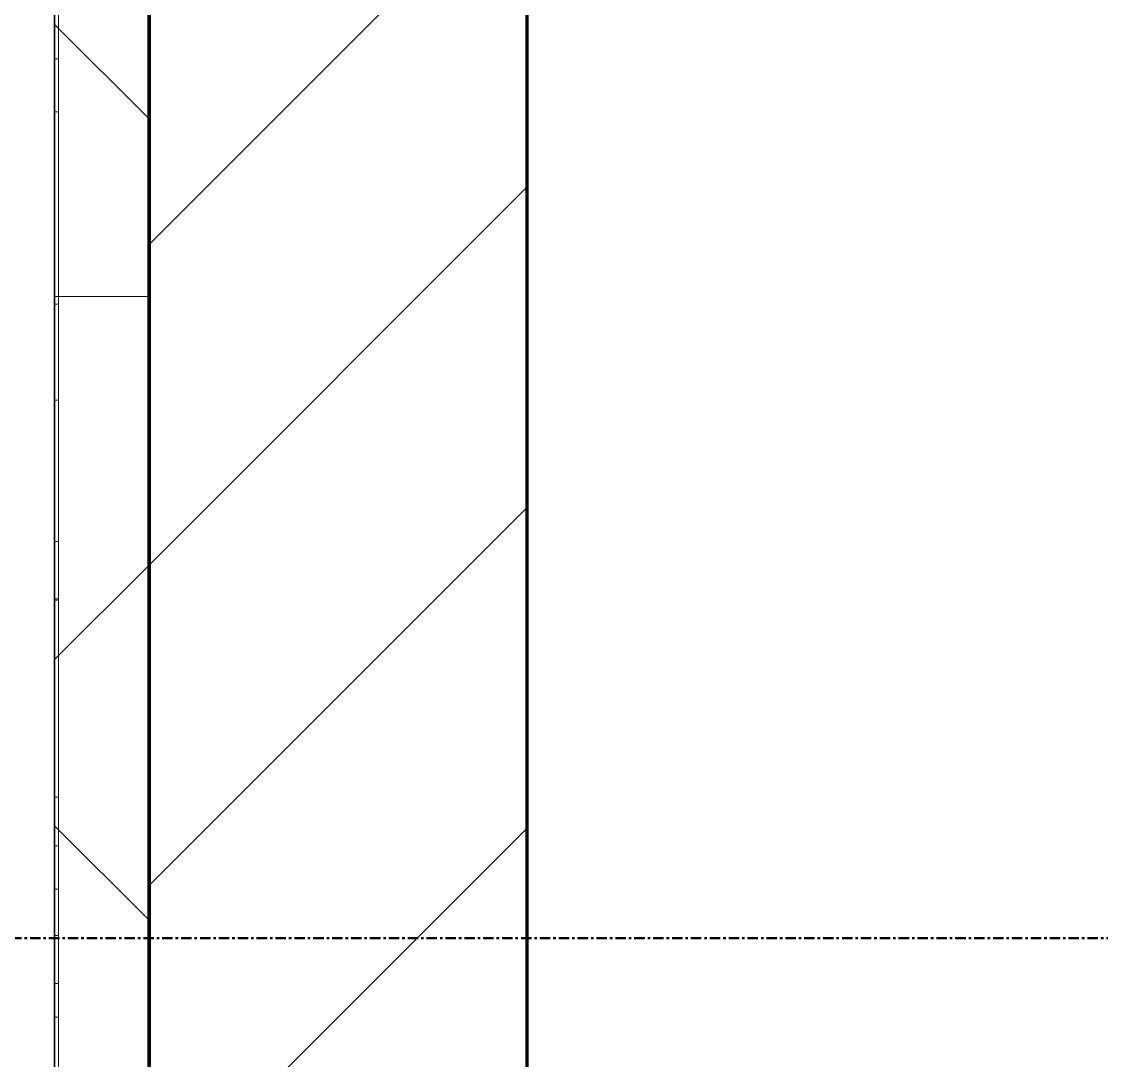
# Model space of a CAD drawing. Header units: millimetres. Extents: x -920231 to -841213, y -17301 to 22361.
# Drawn here: x -850835 to -850263, y -1653 to -1103 of the extents above; entities that cross this region are included whole.
import ezdxf

# ---------------------------------------------------------------- set-up
doc = ezdxf.new("R2010")
doc.units = ezdxf.units.MM
doc.linetypes.add('DPA_Grid _ Level 100', pattern=[10, 5.5, -1.6, 1.3, -1.6])
for name, color, linetype, lineweight in [('A-GLAZ-CURT', 2, 'Continuous', 9), ('A-WALL', 5, 'Continuous', 35), ('A-WALL-FNSH', 2, 'Continuous', 35), ('A-WALL-PATT', 1, 'Continuous', 35), ('G-ANNO-SECL', 3, 'Continuous', 9)]:
    doc.layers.add(name, color=color, linetype=linetype, lineweight=lineweight)

# ---------------------------------------------------------------- blocks, each defined once
blk = doc.blocks.new('PPLS-PP19_Custom Tile Pattern - Custom Tile Pattern-V68-4230-01 ENLARGED MULTI-PURPOSE LEVEL - REFLECTED CEILING PLAN - SHEET 1')
at = {"layer": 'A-GLAZ-CURT'}
for p, q in [((-108.4, 0), (-81.66, 0)), ((-81.66, 0), (-81.66, -2)), ((-63.81, 0), (-38.36, 0)), ((-63.81, -2), (-63.81, 0)), ((-38.36, 0), (-38.36, -2)), ((-13.88, 0), (9.01, 0)), ((-13.88, -2), (-13.88, 0)), ((9.01, 0), (9.01, -2)), ((34.85, 0), (139.22, 0)), ((34.85, -2), (34.85, 0)), ((139.22, 0), (139.22, -2)), ((139.77, 0), (139.77, -2)), ((170.29, 0), (245.04, 0)), ((170.29, -2), (170.29, 0)), ((195.99, 0), (213.31, 0)), ((213.31, 0), (195.99, 0)), ((230.06, 0), (300, 0)), ((245.04, 0), (245.04, -2)), ((295.8, 0), (300, 0)), ((295.8, -2), (295.8, 0)), ((300, 0), (300, -2)), ((-300, -2), (300, -2)), ((-81.66, -2), (-108.4, -2)), ((-38.36, -2), (-63.81, -2)), ((9.01, -2), (-13.88, -2)), ((139.22, -2), (34.85, -2)), ((245.04, -2), (170.29, -2)), ((300, -2), (295.8, -2)), ((300, -2), (300, -50)), ((300, -50), (-300, -50))]:
    blk.add_line(p, q, dxfattribs=at)
for points, knots in [([(-150.34, 0), (-150.07, 0), (-147.75, 0), (-142.6, 0), (-127.26, 0), (-110.86, 0), (-102.11, 0), (-98.22, 0)], [-4948.728362, -4948.728362, -4948.728362, -4948.728362, -4883.323924, -4440.880425, -4054.690705, -3793.097032, -3587.828063, -3587.828063, -3587.828063, -3587.828063]), ([(-97.64, 0), (-101.47, 0), (-115.77, 0), (-130.52, 0), (-147.74, 0), (-149.07, 0)], [-7204.631604, -7204.631604, -7204.631604, -7204.631604, -7004.680444, -6449.282163, -6277.220794, -6277.220794, -6277.220794, -6277.220794]), ([(-97.64, 0), (-99.18, 0), (-108.48, 0), (-122.65, 0), (-139.03, 0), (-146.11, 0), (-146.95, 0)], [-1460.770261, -1460.770261, -1460.770261, -1460.770261, -1374.161226, -945.742622, -741.901385, -489.130243, -489.130243, -489.130243, -489.130243]), ([(-134.24, 0), (-133.42, 0), (-130.43, 0), (-118.51, 0), (-104.46, 0), (-97.82, 0)], [-7671.276312, -7671.276312, -7671.276312, -7671.276312, -7293.749979, -6839.55839, -6366.70534, -6366.70534, -6366.70534, -6366.70534]), ([(-126.5, 0), (-122.44, 0), (-112.5, 0), (-103.26, 0), (-98.5, 0)], [-5231.017328, -5231.017328, -5231.017328, -5231.017328, -4994.692869, -4732.825202, -4732.825202, -4732.825202, -4732.825202]), ([(-125.15, 0), (-124.93, 0), (-121.96, 0), (-113.01, 0), (-98.9, 0), (-85.29, 0), (-71.67, 0), (-65.93, 0), (-65.07, 0)], [-3362.7396, -3362.7396, -3362.7396, -3362.7396, -3342.215224, -3074.362186, -2902.289527, -2605.247022, -2322.099534, -2241.8264, -2241.8264, -2241.8264, -2241.8264]), ([(-36.33, 0), (-36.43, 0), (-37.27, 0), (-45.02, 0), (-46.13, 0), (-60.59, 0), (-81.23, 0), (-99.51, 0), (-114.02, 0), (-117.28, 0), (-118.78, 0)], [-1855.773136, -1855.773136, -1855.773136, -1855.773136, -1810.870157, -1672.078046, -1405.135169, -1060.00838, -740.068933, -229.489605, -116.330425, 0, 0, 0, 0]), ([(-98.53, 0), (-102.4, 0), (-110.85, 0), (-116.79, 0), (-117.66, 0)], [-1777.878914, -1777.878914, -1777.878914, -1777.878914, -1433.981041, -969.752135, -969.752135, -969.752135, -969.752135]), ([(-115.82, 0), (-114.96, 0), (-110.41, 0), (-96.78, 0), (-71.33, 0), (-44.05, 0), (-21.91, 0), (-14.58, 0)], [-5724.064692, -5724.064692, -5724.064692, -5724.064692, -5430.283136, -5103.229623, -4799.173296, -4065.652676, -3669.876354, -3669.876354, -3669.876354, -3669.876354]), ([(9.32, 0), (9.08, 0), (7.65, 0), (2.57, 0), (-12.23, 0), (-25.64, 0), (-40, 0), (-56.24, 0), (-75.59, 0), (-94, 0), (-112.01, 0), (-114.94, 0), (-115.63, 0)], [-2922.926651, -2922.926651, -2922.926651, -2922.926651, -2882.788014, -2720.818881, -2518.50168, -2125.455881, -1792.521578, -1466.981642, -1208.454564, -789.402658, -501.969187, -243.577221, -243.577221, -243.577221, -243.577221]), ([(-63.81, 0), (-70.01, 0), (-81.75, 0), (-93.24, 0), (-97.66, 0)], [-2747.631049, -2747.631049, -2747.631049, -2747.631049, -2193.204658, -1803.552719, -1803.552719, -1803.552719, -1803.552719]), ([(-97.65, 0), (-94.32, 0), (-86.02, 0), (-75.26, 0), (-68.41, 0), (-65.12, 0), (-63.63, 0)], [-3577.727719, -3577.727719, -3577.727719, -3577.727719, -3402.597032, -3144.956779, -3050.982048, -2969.237017, -2969.237017, -2969.237017, -2969.237017]), ([(-97.64, 0), (-95.88, 0), (-89.98, 0), (-84.96, 0), (-81.66, 0)], [-6362.216012, -6362.216012, -6362.216012, -6362.216012, -6236.997189, -5931.848349, -5931.848349, -5931.848349, -5931.848349]), ([(-97.64, 0), (-94.46, 0), (-81.74, 0), (-63.44, 0), (-54.4, 0), (-48.53, 0), (-30.79, 0), (-22.93, 0), (-15.39, 0)], [-4717.068562, -4717.068562, -4717.068562, -4717.068562, -4542.524482, -4008.285538, -3689.699207, -3546.54457, -3315.260113, -2864.387349, -2864.387349, -2864.387349, -2864.387349]), ([(-26.75, 0), (-27.82, 0), (-36.18, 0), (-53.55, 0), (-74.94, 0), (-91.74, 0), (-97.5, 0)], [-8718.362214, -8718.362214, -8718.362214, -8718.362214, -8532.293389, -8073.216054, -7508.296369, -7207.17943, -7207.17943, -7207.17943, -7207.17943]), ([(-63.96, 0), (-64.13, 0), (-72.5, 0), (-80.63, 0), (-86.16, 0)], [-2171.769325, -2171.769325, -2171.769325, -2171.769325, -2007.031671, -1681.3698, -1681.3698, -1681.3698, -1681.3698]), ([(-29.03, 0), (-33.97, 0), (-43.74, 0), (-56.37, 0), (-71.66, 0), (-77.83, 0), (-82.66, 0), (-83.28, 0), (-83.28, 0)], [-2680.714891, -2680.714891, -2680.714891, -2680.714891, -2413.671296, -2161.752162, -2006.592567, -1646.621388, -1424.436217, -1393.971743, -1393.971743, -1393.971743, -1393.971743]), ([(-83.28, 0), (-83.28, 0), (-82.91, 0), (-76.14, 0), (-62.97, 0), (-48.14, 0), (-36.49, 0), (-33.57, 0), (-29.94, 0), (-28.57, 0)], [-1393.4169, -1393.4169, -1393.4169, -1393.4169, -1353.722004, -1274.333717, -1073.56893, -651.549973, -296.515819, -83.513472, 0, 0, 0, 0]), ([(-15.15, 0), (-28.08, 0), (-48.44, 0), (-65.35, 0), (-66.28, 0), (-66.31, 0)], [-3676.013281, -3676.013281, -3676.013281, -3676.013281, -2981.410125, -2542.574734, -2526.906796, -2526.906796, -2526.906796, -2526.906796]), ([(-65.47, 0), (-65.27, 0), (-62.78, 0), (-55.26, 0), (-43.47, 0), (-38.36, 0)], [-2362.748727, -2362.748727, -2362.748727, -2362.748727, -2315.303971, -1809.437387, -1213.642243, -1213.642243, -1213.642243, -1213.642243]), ([(-63.63, 0), (-61.49, 0), (-57.39, 0), (-54.49, 0), (-45.2, 0), (-40.79, 0), (-40.46, 0), (-40.44, 0)], [-2969.237017, -2969.237017, -2969.237017, -2969.237017, -2851.217951, -2734.127174, -2474.780881, -2410.990208, -2350.645972, -2350.645972, -2350.645972, -2350.645972]), ([(-51.83, 0), (-51.83, 0), (-51.78, 0), (-47.4, 0), (-46.01, 0), (-40.22, 0), (-36.78, 0)], [-632.814994, -632.814994, -632.814994, -632.814994, -627.965721, -508.377888, -260.442412, 0, 0, 0, 0]), ([(-14.61, 0), (-16.91, 0), (-23.75, 0), (-32.81, 0), (-44.85, 0), (-51.43, 0), (-51.79, 0)], [-1412.575535, -1412.575535, -1412.575535, -1412.575535, -1290.787923, -1039.307308, -819.71621, -644.910881, -644.910881, -644.910881, -644.910881]), ([(-36.78, 0), (-32.43, 0), (-19.22, 0), (8.83, 0), (43.36, 0), (70.92, 0), (82.12, 0), (83.66, 0)], [-6191.144455, -6191.144455, -6191.144455, -6191.144455, -5862.463379, -5340.621928, -4573.028122, -4094.177415, -3869.465285, -3869.465285, -3869.465285, -3869.465285]), ([(-36.29, 0), (-36.29, 0), (-34.66, 0), (-28.88, 0), (-26.95, 0), (-26.54, 0)], [-9150.272121, -9150.272121, -9150.272121, -9150.272121, -9057.163041, -8919.836787, -8834.607043, -8834.607043, -8834.607043, -8834.607043]), ([(30.82, 0), (29.27, 0), (20.14, 0), (3.54, 0), (-16.58, 0), (-34.76, 0), (-36.04, 0)], [-10462.034656, -10462.034656, -10462.034656, -10462.034656, -10363.088938, -9884.23066, -9424.652049, -9182.880979, -9182.880979, -9182.880979, -9182.880979]), ([(-33.34, 0), (-33.34, 0), (-32.93, 0), (-31.16, 0), (-30.52, 0)], [-2415.024266, -2415.024266, -2415.024266, -2415.024266, -2357.633367, -2323.618664, -2323.618664, -2323.618664, -2323.618664]), ([(70.61, 0), (66.16, 0), (55.8, 0), (39.61, 0), (24.74, 0), (2.64, 0), (-17.84, 0), (-30.57, 0), (-31.82, 0), (-32, 0)], [-4647.237329, -4647.237329, -4647.237329, -4647.237329, -4326.416877, -4098.545751, -3766.694881, -3333.063701, -2994.501669, -2698.150104, -2614.070998, -2614.070998, -2614.070998, -2614.070998]), ([(-30.61, 0), (-29.53, 0), (-23.35, 0), (-15.75, 0), (-15.19, 0)], [-54150.414002, -54150.414002, -54150.414002, -54150.414002, -53749.15266, -53717.791567, -53717.791567, -53717.791567, -53717.791567]), ([(-15.24, 0), (-16.29, 0), (-19.41, 0), (-26.26, 0), (-29.97, 0), (-30.54, 0)], [-55015.658871, -55015.658871, -55015.658871, -55015.658871, -54789.006179, -54461.685999, -54258.56961, -54258.56961, -54258.56961, -54258.56961]), ([(-30.52, 0), (-27.11, 0), (-22.67, 0), (-17.4, 0), (-15.34, 0)], [-2323.618664, -2323.618664, -2323.618664, -2323.618664, -2142.497158, -2033.166331, -2033.166331, -2033.166331, -2033.166331]), ([(8.33, 0), (8.19, 0), (7.18, 0), (0.32, 0), (-13.89, 0), (-24.92, 0), (-29.03, 0)], [-3574.286521, -3574.286521, -3574.286521, -3574.286521, -3526.962355, -3285.499107, -2903.012179, -2680.714891, -2680.714891, -2680.714891, -2680.714891]), ([(-28.57, 0), (-26.93, 0), (-20.29, 0), (-11.45, 0), (2.08, 0), (13.15, 0), (21.24, 0), (24.62, 0), (24.72, 0), (24.72, 0)], [-5361.429781, -5361.429781, -5361.429781, -5361.429781, -5261.36855, -5050.479954, -4785.90057, -4596.498881, -4445.288762, -4384.376941, -4376.041937, -4376.041937, -4376.041937, -4376.041937]), ([(-14.77, 0), (-12.05, 0), (8.02, 0), (42.82, 0), (88.72, 0), (120.63, 0), (138.28, 0), (138.53, 0)], [-459.387246, -459.387246, -459.387246, -459.387246, -429.606584, -390.253598, -346.313304, -291.370682, -290.5735, -290.5735, -290.5735, -290.5735]), ([(-14.63, 0), (-7.63, 0), (8.72, 0), (15.02, 0), (22.91, 0), (31, 0), (39.04, 0), (51.19, 0), (58.74, 0), (61.34, 0), (61.45, 0)], [-2849.536566, -2849.536566, -2849.536566, -2849.536566, -2439.246196, -2084.094819, -1956.422387, -1818.904206, -1645.594513, -1443.202566, -1228.752106, -1120.932285, -1120.932285, -1120.932285, -1120.932285]), ([(-14.61, 0), (-8.85, 0), (7.85, 0), (22.06, 0), (37.44, 0), (45.92, 0), (57.76, 0), (63.5, 0), (68.36, 0), (68.43, 0)], [-2020.196263, -2020.196263, -2020.196263, -2020.196263, -1716.209403, -1206.526904, -1089.329421, -901.315459, -753.071572, -495.328968, -491.431263, -491.431263, -491.431263, -491.431263]), ([(31.18, 0), (25.97, 0), (11.99, 0), (-3.48, 0), (-13.49, 0), (-14.6, 0)], [-4496.803627, -4496.803627, -4496.803627, -4496.803627, -4222.080604, -3745.412743, -3686.015025, -3686.015025, -3686.015025, -3686.015025]), ([(76.63, 0), (74.8, 0), (67.65, 0), (53.52, 0), (37, 0), (24.07, 0), (12.82, 0), (-0.43, 0), (-10.49, 0), (-14.25, 0)], [-3095.572228, -3095.572228, -3095.572228, -3095.572228, -2950.589685, -2634.532728, -2313.748533, -2106.613311, -1925.670641, -1617.263037, -1418.803938, -1418.803938, -1418.803938, -1418.803938]), ([(-13.68, 0), (-12.5, 0), (-5.77, 0), (4.23, 0), (9.64, 0), (10.14, 0), (10.18, 0)], [-3653.658314, -3653.658314, -3653.658314, -3653.658314, -3589.737505, -3285.047089, -3066.359526, -3044.715262, -3044.715262, -3044.715262, -3044.715262]), ([(103.09, 0), (101.08, 0), (86.31, 0), (63.34, 0), (35.84, 0), (18.55, 0), (11.55, 0), (9.01, 0)], [-375.435014, -375.435014, -375.435014, -375.435014, -369.147452, -330.153101, -307.516438, -285.83788, -269.307637, -269.307637, -269.307637, -269.307637]), ([(24.69, 0), (24.54, 0), (20.99, 0), (15.48, 0), (10.8, 0), (9.63, 0)], [-4368.572414, -4368.572414, -4368.572414, -4368.572414, -4306.476363, -4080.000647, -3772.857994, -3772.857994, -3772.857994, -3772.857994]), ([(18.16, 0), (19.15, 0), (24.25, 0), (25.66, 0), (26.12, 0)], [-5700.113719, -5700.113719, -5700.113719, -5700.113719, -5554.232259, -5302.431367, -5302.431367, -5302.431367, -5302.431367]), ([(114.39, 0), (114.2, 0), (112.08, 0), (105.42, 0), (92.38, 0), (85.59, 0), (74.4, 0), (62.26, 0), (51.85, 0), (43.81, 0), (29.53, 0), (20.67, 0), (18.85, 0), (18.16, 0)], [-8148.58938, -8148.58938, -8148.58938, -8148.58938, -8105.191388, -7723.759874, -7531.75727, -7135.649961, -6924.452779, -6738.82075, -6548.303034, -6314.283804, -6135.05769, -5972.647715, -5832.674503, -5832.674503, -5832.674503, -5832.674503]), ([(27.44, 0), (27.9, 0), (29.54, 0), (38.07, 0), (53.39, 0), (71.67, 0), (84.83, 0), (86.01, 0), (92.51, 0), (94.33, 0)], [-5037.309798, -5037.309798, -5037.309798, -5037.309798, -4887.603822, -4705.298446, -4353.683244, -3960.84581, -3759.045785, -3336.541051, -2783.776468, -2783.776468, -2783.776468, -2783.776468]), ([(53.18, 0), (53.06, 0), (52.22, 0), (44.99, 0), (36.46, 0), (30.82, 0)], [-622.740158, -622.740158, -622.740158, -622.740158, -566.066452, -360.610861, 0, 0, 0, 0]), ([(136.44, 0), (121.66, 0), (86.93, 0), (51.16, 0), (31.18, 0)], [-106.750556, -106.750556, -106.750556, -106.750556, -59.610984, 0, 0, 0, 0]), ([(34.85, 0), (38.34, 0), (49.01, 0), (60.56, 0), (67.45, 0)], [-133.562983, -133.562983, -133.562983, -133.562983, -118.513713, -98.208076, -98.208076, -98.208076, -98.208076]), ([(151.53, 0), (148.45, 0), (136.5, 0), (109.77, 0), (76.86, 0), (57.82, 0), (46.51, 0), (41.18, 0), (36.02, 0), (35.54, 0), (35.54, 0)], [-481.89147, -481.89147, -481.89147, -481.89147, -458.593899, -401.860199, -357.622665, -341.267687, -334.000314, -326.15566, -319.318397, -317.489778, -317.489778, -317.489778, -317.489778]), ([(36.29, 0), (37.77, 0), (48.82, 0), (57.87, 0), (65.28, 0), (67.8, 0)], [-314.598523, -314.598523, -314.598523, -314.598523, -305.899624, -287.17622, -277.699086, -277.699086, -277.699086, -277.699086]), ([(61.47, 0), (61.47, 0), (61.21, 0), (54.61, 0), (53.71, 0), (53.56, 0)], [-1113.311073, -1113.311073, -1113.311073, -1113.311073, -1096.402191, -891.204116, -747.28819, -747.28819, -747.28819, -747.28819]), ([(68.45, 0), (75.73, 0), (98.09, 0), (124.45, 0), (132.42, 0), (134.6, 0)], [-276.874056, -276.874056, -276.874056, -276.874056, -249.500363, -194.761443, -152.241002, -152.241002, -152.241002, -152.241002]), ([(68.45, 0), (79.84, 0), (100.74, 0), (116.36, 0), (128.82, 0), (129.02, 0), (129.02, 0)], [-97.222865, -97.222865, -97.222865, -97.222865, -63.759246, -39.050993, -35.895543, -35.445596, -35.445596, -35.445596, -35.445596]), ([(68.84, 0), (70.01, 0), (72.88, 0), (75.22, 0), (76.03, 0), (76.21, 0)], [-484.087222, -484.087222, -484.087222, -484.087222, -421.953223, -334.951786, -290.452333, -290.452333, -290.452333, -290.452333]), ([(76.22, 0), (75.58, 0), (73.64, 0), (71.05, 0), (70.61, 0)], [-193.634889, -193.634889, -193.634889, -193.634889, -31.537676, 0, 0, 0, 0]), ([(94.4, 0), (94.4, 0), (94.64, 0), (99.11, 0), (108.97, 0), (120.79, 0), (139.94, 0), (163.31, 0), (185.23, 0), (193.62, 0), (194.69, 0), (194.79, 0)], [-2348.345796, -2348.345796, -2348.345796, -2348.345796, -2310.419338, -2233.599744, -2052.234781, -1843.028543, -1530.39897, -1095.004608, -529.74427, -295.064701, -265.121568, -265.121568, -265.121568, -265.121568]), ([(129.02, 0), (129, 0), (124.41, 0), (122.35, 0), (114.96, 0), (108.04, 0), (103.09, 0)], [-35.354907, -35.354907, -35.354907, -35.354907, -31.430235, -22.807238, -15.488593, 0, 0, 0, 0]), ([(157.9, 0), (156.77, 0), (151.67, 0), (143.29, 0), (134.04, 0), (126.24, 0), (118.6, 0), (114.23, 0), (111.98, 0), (105.66, 0), (105.23, 0), (105.23, 0)], [-10292.955006, -10292.955006, -10292.955006, -10292.955006, -10098.273015, -9847.788484, -9677.714971, -9567.007022, -9453.21225, -9220.200448, -9012.77275, -8966.157302, -8929.495943, -8929.495943, -8929.495943, -8929.495943]), ([(105.26, 0), (105.52, 0), (111.01, 0), (112.65, 0), (113.59, 0)], [-8920.561005, -8920.561005, -8920.561005, -8920.561005, -8814.835624, -8577.462505, -8577.462505, -8577.462505, -8577.462505]), ([(168.37, 0), (167.68, 0), (164.05, 0), (158.46, 0), (152.49, 0)], [-543.375029, -543.375029, -543.375029, -543.375029, -530.793311, -484.335931, -484.335931, -484.335931, -484.335931]), ([(193.8, 0), (193.33, 0), (190.11, 0), (183.13, 0), (171, 0), (161.95, 0), (161.28, 0), (158.35, 0), (157.85, 0), (157.77, 0)], [-11665.349007, -11665.349007, -11665.349007, -11665.349007, -11565.880756, -11105.624034, -10839.086983, -10768.332124, -10666.779182, -10580.760289, -10550.278881, -10550.278881, -10550.278881, -10550.278881]), ([(300, 0), (286.53, 0), (254.22, 0), (207.11, 0), (177.41, 0), (159.34, 0), (158.33, 0), (158.3, 0)], [-285.253232, -285.253232, -285.253232, -285.253232, -244.693688, -187.987675, -143.776725, -129.632772, -123.352749, -123.352749, -123.352749, -123.352749]), ([(159.07, 0), (159.13, 0), (160.84, 0), (165.21, 0), (174.15, 0), (185.98, 0), (208.82, 0), (219.42, 0), (230.06, 0)], [-115.643202, -115.643202, -115.643202, -115.643202, -114.681583, -87.660824, -65.295536, -41.623857, -24.459831, 0, 0, 0, 0]), ([(215.22, 0), (214.62, 0), (210.55, 0), (203.98, 0), (187.54, 0), (175.3, 0), (169.49, 0)], [-203.825446, -203.825446, -203.825446, -203.825446, -198.527383, -184.406837, -162.427601, -142.916156, -142.916156, -142.916156, -142.916156]), ([(170.29, 0), (170.39, 0), (171.48, 0), (172.17, 0), (172.45, 0)], [-59.471458, -59.471458, -59.471458, -59.471458, -56.742688, -29.735729, -29.735729, -29.735729, -29.735729]), ([(172.07, 0), (177.66, 0), (187.87, 0), (201.08, 0), (207.47, 0), (213.96, 0), (215.11, 0)], [-255.364076, -255.364076, -255.364076, -255.364076, -237.955587, -223.92608, -215.862851, -208.75215, -208.75215, -208.75215, -208.75215]), ([(300, 0), (288.22, 0), (262, 0), (230.48, 0), (220, 0), (219.04, 0)], [-12528.858583, -12528.858583, -12528.858583, -12528.858583, -11905.454923, -11162.864862, -10859.773777, -10859.773777, -10859.773777, -10859.773777]), ([(219.84, 0), (220.8, 0), (227.72, 0), (240.28, 0), (245.04, 0)], [-10674.31991, -10674.31991, -10674.31991, -10674.31991, -10511.382485, -9932.504441, -9932.504441, -9932.504441, -9932.504441]), ([(284.78, 0), (284.83, 0), (285.23, 0), (287.47, 0), (293.59, 0), (297.76, 0), (300, 0)], [-4096.535135, -4096.535135, -4096.535135, -4096.535135, -4053.389046, -3959.664717, -3862.421465, -3746.95702, -3746.95702, -3746.95702, -3746.95702]), ([(295.8, 0), (294.18, 0), (290.94, 0), (286.68, 0), (285.79, 0)], [-4679.165325, -4679.165325, -4679.165325, -4679.165325, -4358.271401, -4213.061173, -4213.061173, -4213.061173, -4213.061173])]:
    blk.add_open_spline(points, degree=3, knots=knots, dxfattribs=at)
for points in [[(-86.16, 0), (-89.73, 0), (-93.35, 0), (-97.08, 0)], [(-39.84, 0), (-39.08, 0), (-38.11, 0), (-37.36, 0)], [(80.35, 0), (79.57, 0), (78.27, 0), (76.63, 0)], [(84.06, 0), (83.48, 0), (82.41, 0), (81.72, 0)], [(195.11, 0), (194.91, 0), (194.44, 0), (193.8, 0)]]:
    blk.add_open_spline(points, degree=3, dxfattribs=at)
blk = doc.blocks.new('PPLS-PP19_Custom Tile Pattern - Custom Tile Pattern-V69-4230-01 ENLARGED MULTI-PURPOSE LEVEL - REFLECTED CEILING PLAN - SHEET 1')
at = {"layer": 'A-GLAZ-CURT'}
for p, q in [((-300, 0), (-202.31, 0)), ((-300, -2), (-300, 0)), ((-293.07, 0), (-282.39, 0)), ((-282.39, 0), (-293.07, 0)), ((-281.82, 0), (-275.75, 0)), ((-275.75, 0), (-281.82, 0)), ((-222.32, 0), (-205, 0)), ((-205, 0), (-222.32, 0)), ((-202.31, 0), (-202.31, -2)), ((-174.21, 0), (-140.66, 0)), ((-174.21, -2), (-174.21, 0)), ((-300, -2), (300, -2)), ((-300, -50), (-300, -2)), ((-202.31, -2), (-300, -2)), ((-140.66, -2), (-174.21, -2)), ((300, -50), (-300, -50))]:
    blk.add_line(p, q, dxfattribs=at)
at = {"layer": 'A-GLAZ-CURT', "flags": 128}
for points in [[(-300, 0), (-291.7, 0), (-283.58, 0), (-275.62, 0), (-267.8, 0), (-260.12, 0), (-252.56, 0), (-245.12, 0), (-237.77, 0), (-230.5, 0), (-223.32, 0), (-216.2, 0), (-209.18, 0), (-202.31, 0)], [(-174.21, 0), (-178.96, 0), (-183.97, 0), (-189.27, 0), (-194.85, 0), (-200.68, 0), (-206.74, 0), (-213.02, 0), (-219.49, 0), (-226.14, 0), (-232.95, 0), (-239.91, 0), (-247.01, 0), (-254.25, 0), (-261.61, 0), (-269.09, 0), (-276.68, 0), (-284.36, 0), (-292.14, 0), (-300, 0)]]:
    blk.add_lwpolyline(points, dxfattribs=at)
at = {"layer": 'A-GLAZ-CURT'}
for points, knots in [([(-300, 0), (-284.65, 0), (-236.57, 0), (-184.21, 0), (-151.15, 0), (-140.66, 0)], [-5323.127839, -5323.127839, -5323.127839, -5323.127839, -4502.809032, -2700.551212, -1671.606487, -1671.606487, -1671.606487, -1671.606487]), ([(-199.73, 0), (-204.45, 0), (-229.83, 0), (-262.56, 0), (-294.48, 0), (-300, 0)], [-15460.349435, -15460.349435, -15460.349435, -15460.349435, -15131.813646, -13729.592194, -13439.944408, -13439.944408, -13439.944408, -13439.944408]), ([(-137.88, 0), (-140.56, 0), (-147.66, 0), (-147.69, 0), (-158.72, 0), (-174.02, 0), (-185.59, 0), (-209.77, 0), (-232.01, 0), (-255.22, 0), (-262.59, 0), (-264.9, 0), (-265.4, 0)], [-3187.727384, -3187.727384, -3187.727384, -3187.727384, -2919.378265, -2477.344047, -2237.412286, -2029.680487, -1755.085331, -1400.429864, -858.079193, -543.655514, -208.940337, 0, 0, 0, 0]), ([(-258.6, 0), (-257.91, 0), (-254.26, 0), (-241.25, 0), (-225.99, 0), (-213.1, 0), (-205.2, 0), (-201.08, 0), (-200.04, 0)], [-5722.54675, -5722.54675, -5722.54675, -5722.54675, -5657.471696, -5413.335975, -5017.494783, -4832.723979, -4666.091899, -4608.762483, -4608.762483, -4608.762483, -4608.762483]), ([(-133.82, 0), (-135.51, 0), (-137.8, 0), (-149.31, 0), (-162.01, 0), (-177.91, 0), (-199.46, 0), (-216.65, 0), (-231.26, 0), (-233.46, 0), (-234, 0)], [-2731.647847, -2731.647847, -2731.647847, -2731.647847, -2418.507304, -2308.929706, -2113.765672, -1763.376603, -1422.553702, -978.033455, -846.069444, -682.911962, -682.911962, -682.911962, -682.911962]), ([(-233.49, 0), (-233.44, 0), (-232.38, 0), (-230.74, 0), (-225.3, 0), (-223.63, 0)], [-455.274641, -455.274641, -455.274641, -455.274641, -440.605512, -119.536984, 0, 0, 0, 0]), ([(-223.63, 0), (-219.39, 0), (-206.17, 0), (-188.58, 0), (-169.02, 0), (-152.12, 0), (-136.84, 0), (-127.33, 0), (-124.19, 0), (-123.43, 0), (-123.28, 0)], [-5463.295695, -5463.295695, -5463.295695, -5463.295695, -5161.076232, -4739.070012, -4465.409639, -4149.119819, -3839.893365, -3647.167523, -3488.92562, -3439.852845, -3439.852845, -3439.852845, -3439.852845]), ([(-117.19, 0), (-122.81, 0), (-147.01, 0), (-175.41, 0), (-199.35, 0)], [-17673.173987, -17673.173987, -17673.173987, -17673.173987, -17136.203329, -15469.301554, -15469.301554, -15469.301554, -15469.301554]), ([(-199.34, 0), (-194.89, 0), (-184.61, 0), (-171.77, 0), (-158.7, 0), (-157.22, 0)], [-4596.041131, -4596.041131, -4596.041131, -4596.041131, -4349.945572, -4000.813434, -3840.635403, -3840.635403, -3840.635403, -3840.635403])]:
    blk.add_open_spline(points, degree=3, knots=knots, dxfattribs=at)

msp = doc.modelspace()

# ---------------------------------------------------------------- hatches: boundary and pattern name
at = {"layer": 'A-WALL-PATT', "lineweight": 9}
h = msp.add_hatch(dxfattribs=at)
h.set_pattern_fill('FP_3', color=256, style=0, pattern_type=2)
h.set_pattern_definition([(45, (0, 0), (-212.13203, 212.13203), []), (135, (0, 0), (-212.13203, -212.13203), [])])
h.paths.add_polyline_path([(-850767.37, -3125.94), (-850767.37, 4079.02), (-850817.37, 4079.02), (-850817.37, -3125.94)])
h = msp.add_hatch(dxfattribs=at)
h.set_pattern_fill('FP_2', color=256, style=0, pattern_type=2)
h.set_pattern_definition([(45, (0, 0), (-84.852814, 84.852814), [])])
h.paths.add_polyline_path([(-850567.37, -3175.94), (-850567.37, 4079.02), (-850767.37, 4079.02), (-850767.37, -3175.94)])

# ---------------------------------------------------------------- linework, layer by layer
at = {"layer": 'A-WALL', "color": 7, "lineweight": 70}
for p, q in [((-850767.37, -3125.94), (-850767.37, 4079.02)), ((-850767.37, 4079.02), (-850767.37, -3125.94)), ((-850567.37, 3879.02), (-850567.37, -3175.94))]:
    msp.add_line(p, q, dxfattribs=at)
at = {"layer": 'A-WALL-FNSH', "color": 250}
msp.add_line((-850817.37, -3125.94), (-850817.37, 4079.02), dxfattribs=at)
at = {"layer": 'G-ANNO-SECL', "linetype": 'DPA_Grid _ Level 100', "lineweight": 50}
msp.add_line((-918400.37, -1588.28), (-846031.71, -1588.28), dxfattribs=at)

# ---------------------------------------------------------------- block references
at = {"layer": 'A-GLAZ-CURT', "rotation": 90}
for name, p in [('PPLS-PP19_Custom Tile Pattern - Custom Tile Pattern-V69-4230-01 ENLARGED MULTI-PURPOSE LEVEL - REFLECTED CEILING PLAN - SHEET 1', (-850817.37, -948.45)), ('PPLS-PP19_Custom Tile Pattern - Custom Tile Pattern-V68-4230-01 ENLARGED MULTI-PURPOSE LEVEL - REFLECTED CEILING PLAN - SHEET 1', (-850817.37, -1548.45))]:
    msp.add_blockref(name, p, dxfattribs=at)

doc.saveas('drawing.dxf')
